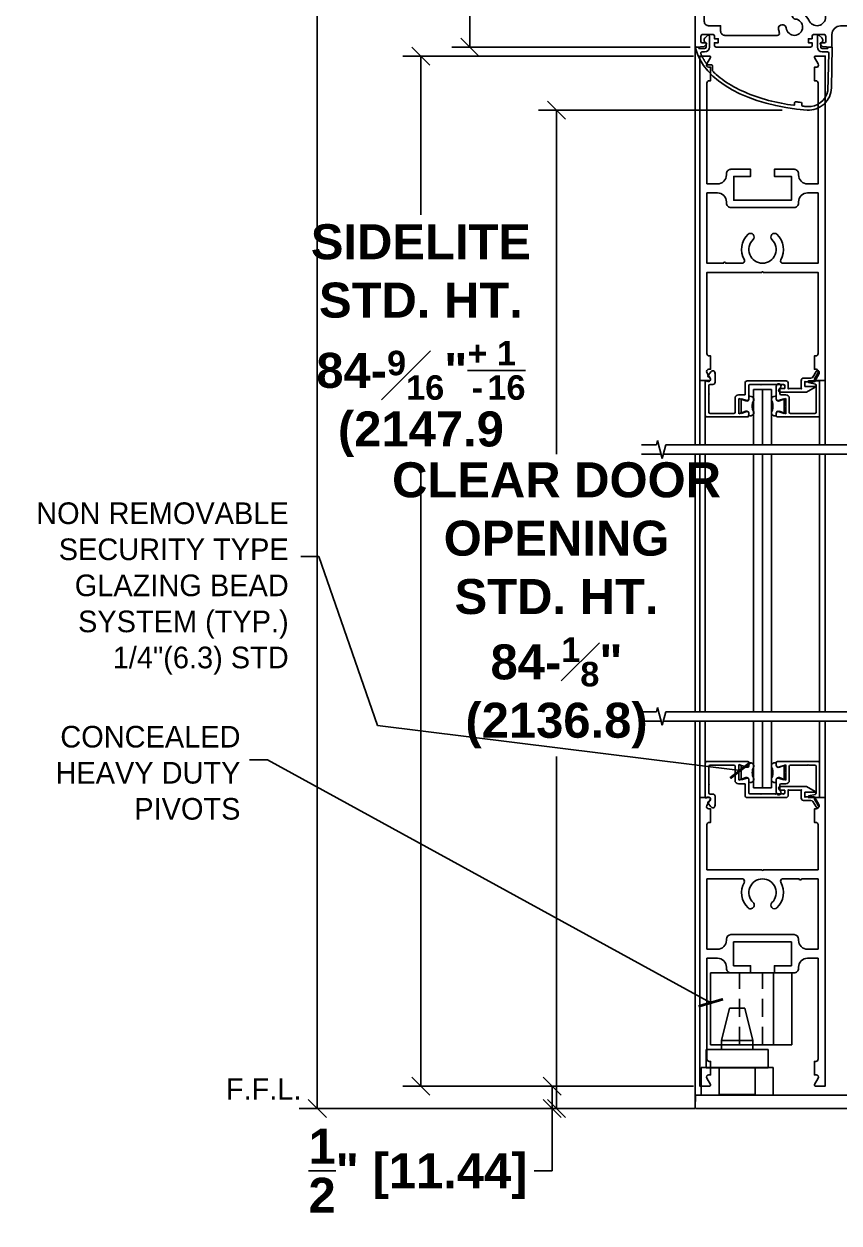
# Model space of a CAD drawing. Header units: inches. Extents: x -17070 to 527, y 504 to 2398.
# Drawn here: x -10381.35 to -10373.2, y 668.61 to 680.6 of the extents above; entities that cross this region are included whole.
import ezdxf

# ---------------------------------------------------------------- set-up
doc = ezdxf.new("R2010")
doc.units = ezdxf.units.IN
doc.linetypes.add('CENTER', pattern=[0.6, 0.375, -0.075, 0.075, -0.075])
doc.linetypes.add('DASHED2', pattern=[0.375, 0.25, -0.125])
for name, color, linetype in [('1', 2, 'Continuous'), ('GLASS', 3, 'Continuous'), ('GLBEAD', 7, 'Continuous'), ('NOTES', 6, 'Continuous'), ('OBJECT', 7, 'Continuous'), ('PAINT', 1, 'Continuous'), ('SHAPE', 3, 'Continuous')]:
    doc.layers.add(name, color=color, linetype=linetype)
doc.styles.add('ROMANC', font='arialbd.ttf', dxfattribs={"height": 0.35})
doc.dimstyles.get("Standard").update_dxf_attribs({"dimtxt": 0.18, "dimasz": 0.18, "dimexe": 0.18, "dimexo": 0.0625, "dimgap": 0.09, "dimtad": 0, "dimtih": 1, "dimtoh": 1, "dimzin": 0, "dimdsep": 46, "dimtxsty": 'ROMANC', "dimblk": 'ARCHTICK', "dimcen": 0.09, "dimclrd": 25, "dimclre": 25, "dimadec": 0, "dimazin": 0, "dimtfac": 1, "dimtofl": 0, "dimtmove": 0, "dimatfit": 3, "dimldrblk": 'ARCHTICK', "dimfxl": 1, "dimtolj": 1, "dimtzin": 0, "dimarcsym": 0})

# ---------------------------------------------------------------- blocks, each defined once
blk = doc.blocks.new('_OBLIQUE')
at = {"color": 0, "linetype": 'ByBlock'}
blk.add_line((-0.5, -0.5), (0.5, 0.5), dxfattribs=at)
blk = doc.blocks.new('*D158')
at = {"layer": 'DEFPOINTS', "color": 0}
for p in [(-10374.626, 683.793), (-10378.416, 669.756), (-10374.581, 669.756)]:
    blk.add_point(p, dxfattribs=at)
at = {"layer": 'NOTES', "color": 25, "lineweight": -2}
for p, q in [((-10374.688, 683.793), (-10378.596, 683.793)), ((-10378.416, 683.793), (-10378.416, 683.597)), ((-10378.416, 669.756), (-10378.416, 681.167)), ((-10374.644, 669.756), (-10378.596, 669.756))]:
    blk.add_line(p, q, dxfattribs=at)
at = {"layer": 'NOTES', "color": 25, "lineweight": -2, "xscale": 0.18, "yscale": 0.18, "zscale": 0.18}
for p, rotation in [((-10378.416, 683.793), 90), ((-10378.416, 669.756), 270)]:
    blk.add_blockref('_OBLIQUE', p, dxfattribs=dict(at, rotation=rotation))
at = {"layer": 'NOTES', "color": 0, "insert": (-10378.416, 682.382), "char_height": 0.35, "attachment_point": 5, "style": 'ROMANC'}
blk.add_mtext('\\A1;\\A1;O.F.H.\\PSTD.\\P89-{\\H0.7x;\\S3#4;}"\\P(2277.9)', dxfattribs=at)
blk = doc.blocks.new('_ARCHTICK')
at = {"color": 0, "linetype": 'ByBlock', "const_width": 0.15}
blk.add_lwpolyline([(-0.5, -0.5), (0.5, 0.5)], dxfattribs=at)
blk = doc.blocks.new('A$C78FB188A')
at = {"layer": 'PAINT'}
blk.add_lwpolyline([(0.908, 1.307), (0.563, 1.307, -0.414214), (0.538, 1.332), (0.538, 1.652, 0.414214), (0.513, 1.677), (0.463, 1.677, 0.414214), (0.438, 1.652), (0.438, 1.332, -0.414214), (0.413, 1.307), (0.185, 1.307, -0.414214), (0.125, 1.367), (0.125, 4.56, -0.414214), (0.185, 4.62), (0.413, 4.62, -0.414214), (0.438, 4.595), (0.438, 4.275, 0.414214), (0.463, 4.25), (0.513, 4.25, 0.414214), (0.538, 4.275), (0.538, 4.595, -0.414214), (0.563, 4.62), (0.924, 4.62, -0.414213), (0.983, 4.56), (0.983, 4.5, 0.174105), (1.03, 4.37, 1), (1.1, 4.427, -2.120583), (1.275, 4.427, 1), (1.345, 4.37, 0.10337), (1.384, 4.444), (2.067, 4.444, -0.414214), (2.097, 4.414), (2.097, 4.414, 0.414214), (2.127, 4.384), (2.197, 4.384, -0.414214), (2.216, 4.364), (2.216, 4.286, -0.414214), (2.197, 4.266), (2.149, 4.266, 0.668179), (2.141, 4.246), (2.181, 4.206), (2.331, 4.206), (2.37, 4.246, 0.668179), (2.362, 4.266), (2.315, 4.266, -0.414214), (2.295, 4.286), (2.295, 4.364, -0.414214), (2.315, 4.384), (2.381, 4.384, 0.414214), (2.411, 4.414, -0.414214), (2.441, 4.444), (2.85, 4.444, -0.414214), (2.88, 4.414), (2.88, 4.414, 0.414214), (2.91, 4.384), (2.98, 4.384, -0.414214), (3, 4.364), (3, 4.286, -0.414214), (2.98, 4.266), (2.933, 4.266, 0.668179), (2.925, 4.246), (2.965, 4.206), (3.114, 4.206), (3.154, 4.246, 0.668179), (3.146, 4.266), (3.099, 4.266, -0.414214), (3.079, 4.286), (3.079, 4.364, -0.414214), (3.099, 4.384), (3.233, 4.384, 0.242955), (3.225, 4.424, -2.120583), (3.4, 4.424, 0.242955), (3.392, 4.384), (3.522, 4.384, 0.088026), (3.552, 4.464), (3.683, 4.464, 0.088026), (3.712, 4.384), (3.768, 4.384, -0.414214), (3.788, 4.364), (3.788, 4.286, -0.414214), (3.768, 4.266), (3.721, 4.266, 0.668179), (3.712, 4.246), (3.752, 4.206), (3.868, 4.206), (3.868, 4.313, -0.812087), (3.944, 4.329), (4.03, 4.133, 0.297726), (4.085, 4.097), (4.395, 4.097, 0.414214), (4.41, 4.112), (4.41, 4.277, 1.589785), (4.345, 4.245), (4.345, 4.177), (4.101, 4.177), (3.98, 4.453, -0.541158), (4.008, 4.495), (4.056, 4.495, -0.414214), (4.086, 4.465), (4.086, 4.44, 0.414214), (4.101, 4.425), (4.15, 4.425, 0.414214), (4.165, 4.44), (4.165, 4.465, -0.414214), (4.195, 4.495), (4.301, 4.495, -0.211832), (4.485, 4.475, 0.578848), (4.5, 4.483), (4.5, 4.645, 0.414214), (4.47, 4.675), (4.43, 4.675, 0.414214), (4.4, 4.645), (4.4, 4.62, -0.414214), (4.38, 4.6), (3.913, 4.6, -0.414214), (3.893, 4.62), (3.893, 4.66, -0.414214), (3.913, 4.68), (4.081, 4.68, 0.414214), (4.101, 4.7), (4.101, 4.73, 0.414214), (4.081, 4.75), (3.864, 4.75, -1), (3.784, 4.75), (3.733, 4.75, 0.57735), (3.72, 4.728), (3.784, 4.617, -0.57735), (3.771, 4.594), (3.539, 4.594, 0.310469), (3.312, 4.75), (3.116, 4.75, -1), (3.036, 4.75), (2.983, 4.75, 0.57735), (2.97, 4.728), (3.034, 4.617, -0.57735), (3.021, 4.594), (2.229, 4.594, -0.57735), (2.216, 4.617), (2.28, 4.728, 0.57735), (2.267, 4.75), (2.213, 4.75, -1), (2.133, 4.75), (2.08, 4.75, 0.57735), (2.067, 4.728), (2.131, 4.617, -0.57735), (2.118, 4.594), (1.479, 4.594, -0.57735), (1.466, 4.617), (1.53, 4.728, 0.57735), (1.517, 4.75), (1.464, 4.75, -1), (1.384, 4.75), (0.02, 4.75, 0.414214), (0, 4.73), (0, 0.015, 0.438212), (0.016, 0), (0.123, 0.009), (0.154, 0.04, 0.668179), (0.145, 0.06), (0.094, 0.06, -0.414213), (0.079, 0.075), (0.079, 0.146, -0.414214), (0.109, 0.176), (0.237, 0.176, -0.414214), (0.267, 0.146), (0.267, 0.116), (0.318, 0.116), (0.318, 0.06), (0.267, 0.06), (0.267, 0.02, 0.414214), (0.287, 0), (1.6, 0, 0.414214), (1.62, 0.02), (1.62, 0.06), (1.569, 0.06), (1.569, 0.116), (1.62, 0.116), (1.62, 0.146, -0.414214), (1.65, 0.176), (1.778, 0.176, -0.414214), (1.808, 0.146), (1.808, 0.075, -0.414213), (1.793, 0.06), (1.741, 0.06, 0.668179), (1.733, 0.04), (1.764, 0.009), (1.874, 0), (1.894, 0), (1.894, 0.173, -0.414214), (2.014, 0.293), (2.594, 0.293, 0.414214), (2.624, 0.323), (2.624, 0.441, 0.414214), (2.614, 0.451), (2.584, 0.451, 0.414214), (2.574, 0.441), (2.574, 0.393, -0.414214), (2.564, 0.383), (2.533, 0.383, -0.414214), (2.523, 0.393), (2.523, 0.441, 0.414214), (2.513, 0.451), (2.465, 0.451, 0.206755), (2.458, 0.448, -2.520975), (2.458, 0.604, 0.206755), (2.465, 0.601), (2.513, 0.601, 0.414214), (2.523, 0.611), (2.523, 0.659, -0.414214), (2.533, 0.669), (2.564, 0.669, -0.414214), (2.574, 0.659), (2.574, 0.611, 0.414214), (2.584, 0.601), (2.614, 0.601, 0.414214), (2.624, 0.611), (2.624, 0.699, 0.414214), (2.594, 0.729), (2.45, 0.729), (2.45, 0.797), (2.41, 0.837, 0.668179), (2.39, 0.828), (2.39, 0.76), (2.256, 0.76), (2.256, 0.732, 0.268191), (2.137, 0.526, -0.959676), (1.957, 0.533), (1.957, 1.27, -0.414214), (2.077, 1.39), (2.449, 1.39), (2.449, 1.726), (2.371, 1.726), (2.371, 1.551), (1.662, 1.551), (1.662, 1.726), (1.334, 1.726, 0.121344), (1.246, 1.684, 0.500868), (1.249, 1.612), (1.249, 1.612, 0.33246), (1.303, 1.614, -2.106685), (1.303, 1.438, 0.33246), (1.249, 1.44), (1.249, 1.44, 0.500868), (1.246, 1.368, 0.062582), (1.289, 1.341, -0.291892), (1.298, 1.327), (1.298, 1.322, -0.414214), (1.283, 1.307), (0.938, 1.307), (0.923, 1.292)], format="xyb", close=True, dxfattribs=at)
at = {"layer": 'SHAPE', "color": 1}
blk.add_lwpolyline([(1.262, 0.265, 0.386399), (1.217, 0.306), (1.198, 0.306, 0.439637), (1.154, 0.257, 0.063469), (1.165, 0.202, -0.517548), (1.137, 0.162), (0.412, 0.162, -0.414214), (0.352, 0.222), (0.352, 0.296), (0.185, 0.296, -0.414214), (0.125, 0.356), (0.125, 1.147, -0.414214), (0.185, 1.207), (1.507, 1.207, 0.419182), (1.567, 1.268, -1.008503), (1.807, 1.27), (1.807, 0.416, -0.833429), (1.575, 0.373, 0.26349), (1.394, 0.497, 0.439637), (1.345, 0.453), (1.345, 0.434, 0.386399), (1.386, 0.389, -2.120583)], format="xyb", close=True, dxfattribs=at)
blk = doc.blocks.new('*D159')
at = {"layer": 'DEFPOINTS', "color": 0}
for p in [(-10374.595, 680.279), (-10377.381, 669.981), (-10374.739, 669.981)]:
    blk.add_point(p, dxfattribs=at)
at = {"layer": 'NOTES', "color": 25, "lineweight": -2}
for p, q in [((-10374.658, 680.279), (-10377.561, 680.279)), ((-10377.381, 680.279), (-10377.381, 678.69)), ((-10377.381, 669.981), (-10377.381, 676.178)), ((-10374.802, 669.981), (-10377.561, 669.981))]:
    blk.add_line(p, q, dxfattribs=at)
at = {"layer": 'NOTES', "color": 25, "lineweight": -2, "xscale": 0.18, "yscale": 0.18, "zscale": 0.18}
for p, rotation in [((-10377.381, 680.279), 90), ((-10377.381, 669.981), 270)]:
    blk.add_blockref('_OBLIQUE', p, dxfattribs=dict(at, rotation=rotation))
at = {"layer": 'NOTES', "color": 0, "insert": (-10377.381, 677.434), "char_height": 0.35, "attachment_point": 5, "style": 'ROMANC'}
blk.add_mtext('\\A1;\\A1;SIDELITE\\PSTD. HT.\\P84-{\\H0.7x;\\S9#16;}"{\\H0.7x;\\S+/-;\\S1/16;\\P}(2147.9', dxfattribs=at)
blk = doc.blocks.new('*D160')
at = {"layer": 'DEFPOINTS', "color": 0}
for p in [(-10373.709, 679.738), (-10376.026, 669.756), (-10374.639, 669.756)]:
    blk.add_point(p, dxfattribs=at)
at = {"layer": 'NOTES', "color": 25, "lineweight": -2}
for p, q in [((-10373.772, 679.738), (-10376.206, 679.738)), ((-10376.026, 679.738), (-10376.026, 676.298)), ((-10376.026, 669.756), (-10376.026, 673.278)), ((-10374.702, 669.756), (-10376.206, 669.756))]:
    blk.add_line(p, q, dxfattribs=at)
at = {"layer": 'NOTES', "color": 25, "lineweight": -2, "xscale": 0.18, "yscale": 0.18, "zscale": 0.18}
for p, rotation in [((-10376.026, 679.738), 90), ((-10376.026, 669.756), 270)]:
    blk.add_blockref('_OBLIQUE', p, dxfattribs=dict(at, rotation=rotation))
at = {"layer": 'NOTES', "color": 0, "insert": (-10376.026, 674.788), "char_height": 0.35, "attachment_point": 5, "style": 'ROMANC'}
blk.add_mtext('\\A1;\\A1;CLEAR DOOR\\POPENING\\PSTD. HT.\\P84-{\\H0.7x;\\S1#8;}"\\P(2136.8)', dxfattribs=at)
blk = doc.blocks.new('*D161')
at = {"layer": 'DEFPOINTS', "color": 0}
for p in [(-10374.595, 669.981), (-10376.07, 669.756), (-10374.617, 669.756)]:
    blk.add_point(p, dxfattribs=at)
at = {"layer": 'NOTES', "color": 25, "lineweight": -2}
for p, q in [((-10374.658, 669.981), (-10376.25, 669.981)), ((-10376.07, 669.981), (-10376.07, 669.756)), ((-10374.679, 669.756), (-10376.25, 669.756)), ((-10376.07, 669.756), (-10376.07, 669.135)), ((-10376.07, 669.135), (-10376.25, 669.135))]:
    blk.add_line(p, q, dxfattribs=at)
at = {"layer": 'NOTES', "color": 25, "lineweight": -2, "xscale": 0.18, "yscale": 0.18, "zscale": 0.18}
for p, rotation in [((-10376.07, 669.981), 90), ((-10376.07, 669.756), 270)]:
    blk.add_blockref('_OBLIQUE', p, dxfattribs=dict(at, rotation=rotation))
at = {"layer": 'NOTES', "color": 0, "insert": (-10377.41, 669.135), "char_height": 0.35, "attachment_point": 5, "style": 'ROMANC'}
blk.add_mtext('\\A1;{\\H1.000000x;\\S1/2;}" [11.44]', dxfattribs=at)
blk = doc.blocks.new('A$C3A2D589E')
at = {"layer": 'PAINT', "color": 1, "linetype": 'Continuous'}
for p, q in [((1.74, 4), (1.604, 4)), ((1.74, 2), (1.74, 4)), ((1.74, 0), (1.74, 2)), ((1.604, 0), (1.74, 0))]:
    blk.add_line(p, q, dxfattribs=at)
blk.add_arc((1.604, 3.985), 0.015, 90, 150, dxfattribs=at)
at = {"layer": 'SHAPE', "color": 1}
for p, q in [((0.1, 1.999), (0.1, 2.873)), ((0.1, 2.873), (0.591, 2.873)), ((1.149, 2.873), (1.379, 2.873)), ((1.409, 2.873), (1.64, 2.873)), ((1.64, 2.873), (1.64, 1.999)), ((0.1, 1.897), (0.1, 1.999)), ((0.37, 2.038), (0.37, 2.022)), ((1.308, 2.1), (0.432, 2.1)), ((1.37, 2.022), (1.37, 2.038)), ((1.64, 1.999), (1.64, 1.897)), ((0.245, 1.897), (0.1, 1.897)), ((1.64, 1.897), (1.495, 1.897))]:
    blk.add_line(p, q, dxfattribs=at)
blk.add_lwpolyline([(1.614, 3.844), (1.589, 3.844), (1.589, 3.657), (1.609, 3.657, -0.414214), (1.64, 3.626), (1.64, 3), (0.88, 3, -1), (0.86, 3), (0.1, 3), (0.1, 3.626, -0.414214), (0.131, 3.657), (0.151, 3.657), (0.151, 3.844), (0.126, 3.844, -0.57735), (0.099, 3.89), (0.149, 3.977, 0.57735), (0.136, 4), (0, 4), (0, 2), (0, 0), (0.136, 0, 0.57735), (0.149, 0.022), (0.099, 0.109, -0.57735), (0.126, 0.156), (0.151, 0.156), (0.151, 0.343), (0.131, 0.343, -0.414214), (0.1, 0.374), (0.1, 1.773), (0.245, 1.773, -0.413386), (0.37, 1.647), (0.37, 1.632, 0.414214), (0.432, 1.57), (0.705, 1.57), (0.705, 1.67), (0.47, 1.67), (0.47, 2), (1.27, 2), (1.27, 1.67), (1.035, 1.67), (1.035, 1.57), (1.308, 1.57, 0.414214), (1.37, 1.632), (1.37, 1.647, -0.413386), (1.495, 1.773), (1.64, 1.773), (1.64, 0.374, -0.414214), (1.609, 0.343), (1.589, 0.343), (1.589, 0.156), (1.614, 0.156, -0.57735), (1.641, 0.109), (1.591, 0.022, 0.57735), (1.604, 0), (1.74, 0), (1.74, 2), (1.74, 4), (1.604, 4, 0.57735), (1.591, 3.977), (1.641, 3.89, -0.57735)], format="xyb", close=True, dxfattribs=at)
for centre, radius, start, end in [((0.87, 2.683), 0.29, 150.3087, 226.5675), ((0.591, 2.842), 0.031, 330.3087, 90), ((0.87, 2.683), 0.19, 313.4325, 226.5675), ((0.87, 2.683), 0.29, 313.4325, 29.6913), ((1.149, 2.842), 0.031, 90, 209.6913), ((1.394, 2.873), 0.015, 180, 0), ((0.705, 2.509), 0.05, 226.5675, 46.5675), ((1.035, 2.509), 0.05, 133.4325, 313.4325), ((0.245, 2.022), 0.125, 270, 0), ((0.432, 2.038), 0.062, 90, 180), ((1.308, 2.038), 0.062, 0, 90), ((1.495, 2.022), 0.125, 180, 270)]:
    blk.add_arc(centre, radius, start, end, dxfattribs=at)
blk = doc.blocks.new('A$C597A382A')
at = {"layer": '1', "color": 4}
for p, q in [((0, 1), (1.125, 1)), ((0, 0), (0, 1)), ((0.87, 0), (0.87, 1)), ((1.125, 1), (1.125, 0)), ((0, 0), (0.399, 0)), ((0.399, 0), (0.87, 0)), ((1.125, 0), (0.87, 0))]:
    blk.add_line(p, q, dxfattribs=at)
at = {"layer": '1', "color": 4, "linetype": 'DASHED2'}
for p, q in [((0.399, 0), (0.399, 1)), ((0.719, 0), (0.719, 1))]:
    blk.add_line(p, q, dxfattribs=at)
blk = doc.blocks.new('A$C008C3ACE')
at = {"color": 0}
for p, q in [((0.322, 1.2), (0.214, 0.75)), ((0.322, 1.2), (0.538, 1.2)), ((0.538, 1.2), (0.646, 0.75)), ((0.214, 0.75), (0.214, 0.625)), ((0.646, 0.75), (0.214, 0.75)), ((0.646, 0.625), (0.646, 0.75)), ((0, 0.625), (0.86, 0.625)), ((0, 0.625), (0, 0.372)), ((0.214, 0.625), (0.646, 0.625)), ((0.86, 0.625), (0.86, 0.372))]:
    blk.add_line(p, q, dxfattribs=at)
at = {"layer": '1', "color": 0}
for p, q in [((0.86, 0.372), (0, 0.372)), ((0.182, 0), (0.182, 0.372)), ((0.678, 0), (0.678, 0.372)), ((0.182, 0), (0.678, 0))]:
    blk.add_line(p, q, dxfattribs=at)
blk = doc.blocks.new('A$C2CCF2598')
at = {"color": 1}
for p, q in [((1.569, 0.5), (1.435, 0.5)), ((0.984, 0.251), (0.984, 0.428)), ((1.034, 0.323), (1.034, 0.401)), ((1.43, 0.477), (1.525, 0.454)), ((1.534, 0.065), (1.534, 0.44)), ((1.584, 0.015), (1.584, 0.485)), ((1.027, 0.222), (1.114, 0.258)), ((1.117, 0.308), (1.049, 0.308)), ((1.114, 0.155), (1.114, 0.258)), ((1.164, 0.065), (1.164, 0.261)), ((0.984, 0.015), (0.984, 0.049)), ((1.027, 0.078), (1.114, 0.043)), ((1.114, 0.043), (1.114, 0.145)), ((1.419, 0.05), (1.179, 0.05)), ((1.519, 0.05), (1.429, 0.05)), ((1.569, 0), (0.999, 0))]:
    blk.add_line(p, q, dxfattribs=at)
for centre, radius, start, end in [((1.435, 0.488), 0.012, 90, 245.556), ((1.569, 0.485), 0.015, 0, 90), ((1.017, 0.428), 0.0325, 302.579, 180), ((1.519, 0.44), 0.015, 0, 65.556), ((1.015, 0.251), 0.031, 180, 292.2455), ((1.049, 0.323), 0.015, 180, 270), ((1.117, 0.261), 0.047, 0, 90), ((1.015, 0.049), 0.031, 68.3183, 180), ((0.999, 0.015), 0.015, 180, 270), ((1.114, 0.15), 0.005, 270, 90), ((1.179, 0.065), 0.015, 180, 270), ((1.424, 0.05), 0.005, 180, 0), ((1.519, 0.065), 0.015, 270, 0), ((1.569, 0.015), 0.015, 270, 0)]:
    blk.add_arc(centre, radius, start, end, dxfattribs=at)
at = {"layer": 'OBJECT', "color": 1}
for p, q in [((0.015, 0.501), (0.026, 0.495)), ((0.036, 0.572), (0.077, 0.625)), ((0.04, 0.559), (0.057, 0.549)), ((0.135, 0.481), (0.135, 0.609)), ((1.119, 0.499), (0.581, 0.499)), ((1.33, 0.508), (1.33, 0.394)), ((1.464, 0.539), (1.361, 0.539)), ((1.534, 0.628), (1.491, 0.554)), ((1.577, 0.603), (1.511, 0.489)), ((0, 0.493), (0, 0.015)), ((0.05, 0.435), (0.05, 0.313)), ((0.104, 0.45), (0.065, 0.45)), ((0.55, 0.468), (0.55, 0.308)), ((0.603, 0.434), (0.603, 0.266)), ((1.085, 0.449), (0.618, 0.449)), ((1.1, 0.394), (1.04, 0.394)), ((1.401, 0.344), (1.04, 0.344)), ((1.1, 0.434), (1.1, 0.394)), ((1.15, 0.468), (1.15, 0.394)), ((1.33, 0.394), (1.15, 0.394)), ((1.38, 0.489), (1.38, 0.424)), ((1.511, 0.489), (1.38, 0.489)), ((1.521, 0.424), (1.38, 0.424)), ((1.524, 0.415), (1.401, 0.344)), ((0.05, 0.303), (0.05, 0.065)), ((0.412, 0.261), (0.412, 0.065)), ((0.55, 0.308), (0.459, 0.308)), ((0.465, 0.258), (0.465, 0.042)), ((0.561, 0.222), (0.465, 0.257)), ((0.603, 0.266), (0.603, 0.251)), ((0.397, 0.05), (0.065, 0.05)), ((0.561, 0.078), (0.465, 0.042)), ((0.603, 0.049), (0.603, 0.015)), ((0.015, 0), (0.588, 0))]:
    blk.add_line(p, q, dxfattribs=at)
at = {"layer": 'OBJECT', "color": 1, "linetype": 'ByBlock'}
for p, q in [((0.958, 0.449), (0.74, 0.449)), ((1.031, 0.449), (0.977, 0.449)), ((1.066, 0.449), (1.055, 0.449)), ((1.066, 0.449), (1.055, 0.449))]:
    blk.add_line(p, q, dxfattribs=at)
at = {"layer": 'OBJECT', "color": 1}
for centre, radius, start, end in [((0.01, 0.493), 0.01, 60, 180), ((0.041, 0.522), 0.031, 241.8784, 58.1216), ((0.045, 0.567), 0.01, 150, 240), ((0.104, 0.609), 0.031, 0, 150), ((0.581, 0.468), 0.031, 90, 180), ((1.119, 0.468), 0.031, 0, 90), ((1.361, 0.508), 0.031, 90, 180), ((1.464, 0.57), 0.031, 270, 330), ((1.555, 0.616), 0.025, 330, 150), ((0.065, 0.435), 0.015, 90, 180), ((0.104, 0.481), 0.031, 270, 0), ((0.618, 0.434), 0.015, 90, 180), ((1.04, 0.369), 0.025, 90, 270), ((1.085, 0.434), 0.015, 0, 90), ((1.521, 0.419), 0.005, 300, 90), ((0.05, 0.308), 0.005, 90, 270), ((0.459, 0.261), 0.047, 90, 180), ((0.572, 0.251), 0.031, 249.7144, 0), ((0.015, 0.015), 0.015, 180, 270), ((0.065, 0.065), 0.015, 180, 270), ((0.397, 0.065), 0.015, 270, 0), ((0.572, 0.049), 0.031, 347.8966, 110.2856), ((0.588, 0.015), 0.015, 270, 0)]:
    blk.add_arc(centre, radius, start, end, dxfattribs=at)
at = {"layer": 'OBJECT', "color": 1, "linetype": 'ByBlock'}
for p in [(0.01, 0.503), (0.135, 0.603), (0.135, 0.603), (1.33, 0.508), (0, 0.487), (0, 0.487), (0, 0.487), (0, 0.487), (0.77, 0.449), (0.977, 0.449), (1.04, 0.394), (1.04, 0.394), (1.085, 0.449), (1.085, 0.449), (1.085, 0.449), (1.085, 0.449), (1.085, 0.449), (1.1, 0.434), (1.15, 0.394), (1.15, 0.394), (1.15, 0.394), (1.15, 0.394), (1.15, 0.394), (1.15, 0.394), (1.15, 0.394), (1.15, 0.394), (1.33, 0.394), (1.38, 0.489), (1.491, 0.489), (1.521, 0.424), (1.521, 0.424), (1.524, 0.415), (0.05, 0.317), (0.05, 0.317), (0, 0.019), (0.6, 0.028), (0.6, 0.028), (0.6, 0.028), (0.6, 0.019)]:
    blk.add_point(p, dxfattribs=at)
blk = doc.blocks.new('GLBEAD')
at = {"layer": 'GLBEAD'}
for p, q in [((-0.108666, 0.197696), (-0.108666, 0.231058)), ((0, 0.202851), (-0.083039, 0.178504)), ((0, 0), (0, 0.202851)), ((-0.108666, 0.003748), (-0.108666, -0.028207)), ((0, 0), (-0.08334, 0.023026))]:
    blk.add_line(p, q, dxfattribs=at)
for centre, radius, start, end in [((-0.131465, 0.190887), 0.04619, 60.422859, 228.483357), ((-0.088666, 0.197696), 0.02, 180, 286.341521), ((-0.131465, 0.011965), 0.04619, 131.516643, 299.577141), ((-0.464744, 0.092293), 0.309356, 1.519612, 11.941172), ((-0.464744, 0.110558), 0.309356, 348.058828, 358.480388), ((-0.088666, 0.003748), 0.02, 74.555218, 180)]:
    blk.add_arc(centre, radius, start, end, dxfattribs=at)
blk = doc.blocks.new('A$C0287639B')
at = {"layer": 'OBJECT'}
for p, q in [((0.279, 0.196), (0.32, 0.233)), ((0.34, 0.069), (0.34, 0.224)), ((1.836, 0.224), (1.836, 0.07)), ((1.856, 0.233), (1.897, 0.196)), ((0.194, 0.07), (0.159, 0.07)), ((0.273, 0.05), (0.194, 0.05)), ((0.24, 0.003), (0.273, 0.003)), ((0.293, 0.07), (0.293, 0.129)), ((1.883, 0.129), (1.883, 0.07)), ((1.982, 0.05), (1.903, 0.05)), ((1.974, 0.003), (1.903, 0.003)), ((2.041, 0.07), (1.982, 0.07)), ((1.982, 0.07), (1.982, 0.05)), ((2.041, 0.07), (2.03, -0.494)), ((1.979, -0.535), (1.994, -0.017)), ((0.371, -0.179), (0.311, -0.179)), ((0.383, -0.191), (0.383, -0.262)), ((1.521, -0.701), (1.521, -0.725)), ((1.62, -0.709), (1.62, -0.739))]:
    blk.add_line(p, q, dxfattribs=at)
at = {"layer": 'OBJECT', "linetype": 'CENTER'}
blk.add_line((0.194, 0.07), (0.194, 0.05), dxfattribs=at)
at = {"layer": 'OBJECT'}
for centre, radius, start, end in [((0.304, 0.167), 0.0394, 130.9068, 252.5424), ((0.328, 0.224), 0.0118, 0, 130.9068), ((1.848, 0.224), 0.0118, 49.0932, 180), ((1.871, 0.167), 0.0394, 287.4576, 49.0932), ((0.159, 0.058), 0.0118, 90, 192.3351), ((0.273, 0.07), 0.0669, 270, 0), ((0.273, 0.07), 0.0197, 270, 0), ((1.903, 0.07), 0.0669, 180, 270), ((1.903, 0.07), 0.0197, 180, 270), ((1.974, -0.017), 0.0197, 0, 90), ((0.371, -0.191), 0.0118, 0, 90), ((1.715, -0.489), 0.315, 266.1586, 358.9292), ((1.715, -0.489), 0.268, 266.1586, 349.9404), ((1.51, -0.725), 0.0118, 262.5706, 360), ((1.533, -0.701), 0.0118, 82.9237, 180), ((1.608, -0.709), 0.0118, 360, 84.3678), ((1.632, -0.739), 0.0118, 180, 264.9043)]:
    blk.add_arc(centre, radius, start, end, dxfattribs=at)
at = {"layer": 'OBJECT', "linetype": 'CENTER'}
blk.add_arc((0.24, -0.017), 0.0197, 90, 202.0565, dxfattribs=at)
at = {"layer": 'OBJECT'}
blk.add_ellipse((1.907, 0.174), major_axis=(1.772, 0), ratio=0.555556, start_param=-3.020698, end_param=-1.691077, dxfattribs=at)
at = {"layer": 'OBJECT', "linetype": 'CENTER'}
blk.add_open_spline([(0.222, -0.024), (0.235, -0.057), (0.252, -0.09), (0.284, -0.141), (0.297, -0.16), (0.311, -0.179)], degree=3, knots=[-2.9141697, -2.9141697, -2.9141697, -2.9141697, -2.7990943, -2.7990943, -2.7337121, -2.7337121, -2.7337121, -2.7337121], dxfattribs=at)
at = {"layer": 'OBJECT'}
blk.add_open_spline([(0.383, -0.262), (0.399, -0.278), (0.416, -0.294), (0.502, -0.371), (0.584, -0.429), (0.771, -0.532), (0.875, -0.578), (1.099, -0.656), (1.217, -0.687), (1.394, -0.72), (1.451, -0.73), (1.508, -0.737)], degree=3, knots=[-2.6357705, -2.6357705, -2.6357705, -2.6357705, -2.5774908, -2.5774908, -2.3558873, -2.3558873, -2.1342838, -2.1342838, -1.9126803, -1.9126803, -1.8078177, -1.8078177, -1.8078177, -1.8078177], dxfattribs=at)
for points in [[(1.535, -0.689), (1.56, -0.692), (1.584, -0.695), (1.609, -0.697)], [(1.631, -0.75), (1.653, -0.752), (1.675, -0.754), (1.697, -0.756)]]:
    blk.add_open_spline(points, degree=3, dxfattribs=at)
blk = doc.blocks.new('A$C581C16DB')
at = {"layer": 'SHAPE'}
for points in [[(0.027, -1.768), (0.027, -0.369, -0.414214), (0.058, -0.338), (0.078, -0.338), (0.078, -0.151), (0.052, -0.151, -0.57735), (0.026, -0.104), (0.076, -0.017, 0.57735), (0.063, 0.005), (-0.073, 0.005), (-0.073, -4.495), (0.063, -4.495, 0.57735), (0.076, -4.472), (0.026, -4.385, -0.57735), (0.052, -4.339), (0.078, -4.339), (0.078, -4.152), (0.058, -4.152, -0.414214), (0.027, -4.121), (0.027, -2.995), (0.787, -2.995, -1), (0.807, -2.995), (1.567, -2.995), (1.567, -4.121, -0.414214), (1.536, -4.152), (1.516, -4.152), (1.516, -4.339), (1.541, -4.339, -0.57735), (1.568, -4.385), (1.518, -4.472, 0.57735), (1.531, -4.495), (1.667, -4.495), (1.667, 0.005), (1.531, 0.005, 0.57735), (1.518, -0.017), (1.568, -0.104, -0.57735), (1.541, -0.151), (1.516, -0.151), (1.516, -0.338), (1.536, -0.338, -0.414214), (1.567, -0.369), (1.567, -1.768), (1.422, -1.768, -0.413386), (1.297, -1.642), (1.297, -1.627, 0.414214), (1.235, -1.565), (0.962, -1.565), (0.962, -1.665), (1.197, -1.665), (1.197, -1.995), (0.397, -1.995), (0.397, -1.665), (0.632, -1.665), (0.632, -1.565), (0.359, -1.565, 0.414214), (0.297, -1.627), (0.297, -1.642, -0.413386), (0.172, -1.768)], [(0.666, -2.54, 1), (0.597, -2.467, 0.345591), (0.545, -2.822, -0.575556), (0.518, -2.868), (0.287, -2.868, 1), (0.257, -2.868), (0.027, -2.868), (0.027, -1.994), (0.027, -1.892), (0.172, -1.892, -0.414214), (0.297, -2.017), (0.297, -2.033, 0.414214), (0.359, -2.095), (1.235, -2.095, 0.414214), (1.297, -2.033), (1.297, -2.017, -0.414214), (1.422, -1.892), (1.567, -1.892), (1.567, -1.994), (1.567, -2.868), (1.076, -2.868, -0.575556), (1.049, -2.822, 0.345591), (0.996, -2.467, 1), (0.927, -2.54, -2.510814)]]:
    blk.add_lwpolyline(points, format="xyb", close=True, dxfattribs=at)
blk = doc.blocks.new('*D166')
at = {"layer": 'DEFPOINTS', "color": 0}
for p in [(-10376.892, 683.793), (-10374.626, 683.793), (-10374.628, 680.369)]:
    blk.add_point(p, dxfattribs=at)
at = {"layer": 'NOTES', "color": 25, "lineweight": -2}
for p, q in [((-10374.688, 683.793), (-10377.072, 683.793)), ((-10374.691, 680.369), (-10377.072, 680.369))]:
    blk.add_line(p, q, dxfattribs=at)
at = {"layer": 'NOTES', "color": 25, "lineweight": -3}
for p, q in [((-10376.892, 683.793), (-10376.892, 683.709)), ((-10376.892, 680.369), (-10376.892, 682.137))]:
    blk.add_line(p, q, dxfattribs=at)
at = {"layer": 'NOTES', "color": 25, "lineweight": -3, "xscale": 0.18, "yscale": 0.18, "zscale": 0.18}
for p, rotation in [((-10376.892, 683.793), 90), ((-10376.892, 680.369), 270)]:
    blk.add_blockref('_OBLIQUE', p, dxfattribs=dict(at, rotation=rotation))
at = {"layer": 'NOTES', "color": 0, "insert": (-10376.892, 682.923), "char_height": 0.35, "attachment_point": 5, "style": 'ROMANC'}
blk.add_mtext('\\A1;6{\\H1.000000x;\\S3/4;}\\P[120.64]', dxfattribs=at)

msp = doc.modelspace()

# ---------------------------------------------------------------- linework, layer by layer
at = {"color": 0}
for p, q in [((-10374.58119, 670.16669), (-10373.86025, 670.16669)), ((-10374.58119, 669.89129), (-10374.58119, 670.16669)), ((-10373.86025, 670.16669), (-10373.86025, 669.89129)), ((-10373.86025, 669.75612), (-10374.58119, 669.75612))]:
    msp.add_line(p, q, dxfattribs=at)
for p, q in [((-10374.63903, 669.89129), (-10374.63912, 669.75612)), ((-10371.75526, 669.89129), (-10374.63903, 669.89129)), ((-10374.63903, 669.75612), (-10371.75526, 669.75612))]:
    msp.add_line(p, q)
at = {"layer": 'GLASS'}
for p, q in [((-10374.59503, 677.03472), (-10374.59503, 676.39194)), ((-10373.34059, 677.03472), (-10373.3406, 676.39194)), ((-10374.05709, 676.94567), (-10374.05709, 676.39194)), ((-10374.05709, 676.94567), (-10373.87684, 676.94567)), ((-10373.96754, 676.39194), (-10373.96754, 676.94567)), ((-10373.87684, 676.39194), (-10373.87684, 676.94567)), ((-10374.53927, 676.68179), (-10374.53927, 676.39194)), ((-10373.3972, 676.68179), (-10373.3972, 676.39194)), ((-10375.01711, 676.43518), (-10375.02822, 676.39176)), ((-10374.97009, 676.25701), (-10375.01711, 676.43518)), ((-10375.02822, 676.39176), (-10375.17636, 676.39176)), ((-10374.93368, 676.39176), (-10374.97009, 676.25701)), ((-10371.18098, 676.39176), (-10374.93368, 676.39176)), ((-10374.59503, 676.39194), (-10374.59503, 676.39176)), ((-10374.53927, 676.39194), (-10374.53927, 676.39176)), ((-10374.05709, 676.39194), (-10374.05709, 676.39176)), ((-10373.96754, 676.39194), (-10373.96754, 676.39176)), ((-10373.87684, 676.39194), (-10373.87684, 676.39176)), ((-10373.3972, 676.39194), (-10373.3972, 676.39176)), ((-10373.3406, 676.39191), (-10373.3406, 676.39176)), ((-10374.98081, 676.29764), (-10375.17636, 676.29764)), ((-10371.15554, 676.29764), (-10374.95911, 676.29764)), ((-10374.59503, 676.29764), (-10374.59503, 673.72363)), ((-10374.53927, 676.29764), (-10374.53927, 673.72363)), ((-10374.05709, 676.29764), (-10374.05709, 673.72363)), ((-10373.96754, 676.29764), (-10373.96754, 673.72363)), ((-10373.87684, 676.29764), (-10373.87684, 673.72363)), ((-10373.3972, 676.29764), (-10373.3972, 673.72363)), ((-10373.3406, 676.29764), (-10373.3406, 673.72363)), ((-10375.02822, 673.72363), (-10375.17636, 673.72363)), ((-10375.01711, 673.76705), (-10375.02822, 673.72363)), ((-10374.97009, 673.58888), (-10375.01711, 673.76705)), ((-10374.93368, 673.72363), (-10374.97009, 673.58888)), ((-10371.18098, 673.72363), (-10374.93368, 673.72363)), ((-10374.98081, 673.62951), (-10375.17636, 673.62951)), ((-10371.15554, 673.62951), (-10374.95911, 673.62951)), ((-10374.59503, 673.62951), (-10374.59503, 672.86518)), ((-10374.53927, 673.62951), (-10374.53927, 673.21336)), ((-10374.05709, 673.62951), (-10374.05709, 672.96299)), ((-10373.96754, 672.96299), (-10373.96754, 673.62951)), ((-10373.87684, 672.96299), (-10373.87684, 673.62951)), ((-10373.3972, 673.62951), (-10373.3972, 673.2167)), ((-10373.3406, 673.62951), (-10373.34061, 672.86518)), ((-10373.3406, 673.62951), (-10373.3406, 673.62948)), ((-10373.87684, 672.96299), (-10374.05709, 672.96299))]:
    msp.add_line(p, q, dxfattribs=at)
at = {"layer": 'NOTES'}
for p, q in [((-10374.64009, 680.37989), (-10374.63951, 676.39176)), ((-10374.6395, 676.29764), (-10374.63913, 673.72363)), ((-10374.63912, 673.62951), (-10374.63912, 669.75612)), ((-10375.20252, 669.75612), (-10376.24018, 669.75612))]:
    msp.add_line(p, q, dxfattribs=at)

# ---------------------------------------------------------------- block references
at = {"color": 2, "xscale": 0.7209412694610364, "yscale": 0.7209412694610364, "zscale": 0.7209412694610364}
msp.add_blockref('A$C0287639B', (-10374.74332, 680.3186), dxfattribs=at)
at = {"xscale": 0.7209412694610364, "yscale": 0.7209412694610364, "zscale": 0.7209412694610364}
msp.add_blockref('A$C581C16DB', (-10374.54227, 680.2753), dxfattribs=at)
at = {"layer": '1', "color": 0, "xscale": 0.7209412694610364, "yscale": 0.7209412694610364, "zscale": 0.7209412694610364}
for name, p in [('A$C78FB188A', (-10374.64009, 680.3689)), ('A$C2CCF2598', (-10374.53927, 676.67098)), ('A$C008C3ACE', (-10374.53073, 669.8967))]:
    msp.add_blockref(name, p, dxfattribs=at)
at = {"layer": '1', "color": 0, "xscale": -0.7209412694610364, "yscale": 0.7209412694610364, "zscale": 0.7209412694610364, "rotation": 180}
msp.add_blockref('A$C2CCF2598', (-10374.53927, 673.22554), dxfattribs=at)
at = {"layer": '1', "color": 1, "xscale": 0.7209412694610364, "yscale": 0.7209412694610364, "zscale": 0.7209412694610364}
msp.add_blockref('A$C3A2D589E', (-10374.59505, 669.98141), dxfattribs=at)
at = {"layer": '1', "color": 4, "xscale": 0.7209412694610364, "yscale": 0.7209412694610364, "zscale": 0.7209412694610364}
msp.add_blockref('A$C597A382A', (-10374.48619, 670.39235), dxfattribs=at)
at = {"layer": 'GLBEAD', "yscale": 0.7209412694610364, "zscale": 0.7209412694610364, "rotation": 180}
for p, xscale in [((-10374.18275, 676.85285), 0.7209412694610364), ((-10373.75164, 676.85285), -0.7209412694610364), ((-10374.18207, 673.18812), 0.7209412694610364), ((-10373.75164, 673.18812), -0.7209412694610364)]:
    msp.add_blockref('GLBEAD', p, dxfattribs=dict(at, xscale=xscale))

# ---------------------------------------------------------------- texts
at = {"layer": 'NOTES'}
msp.add_text('F.F.L.', height=0.216282, dxfattribs=at).set_placement((-10379.32957, 669.84436))
at = {"layer": 'NOTES', "insert": (-10378.70196, 674.0932), "char_height": 0.2162824, "width": 2.9481467, "attachment_point": 9}
msp.add_mtext('\\A1;NON REMOVABLE\\PSECURITY TYPE\\PGLAZING BEAD\\PSYSTEM (TYP.)\\P1/4"(6.3) STD', dxfattribs=at)
at = {"layer": 'NOTES', "insert": (-10379.18415, 673.11245), "char_height": 0.216282, "attachment_point": 6}
msp.add_mtext('CONCEALED \\PHEAVY DUTY\\PPIVOTS', dxfattribs=at)

# ---------------------------------------------------------------- dimensions: what is measured, and where the dimension line sits
at = {"layer": 'NOTES'}
for base, p1, p2, text, override, picture, middle in [((-10378.41587, 669.75612), (-10374.62567, 683.79337), (-10374.58119, 669.75612), '\\A1;O.F.H.\\PSTD.\\P89-{\\H0.7x;\\S3#4;}"\\P(2277.9)', {"dimlfac": 2, "dimlunit": 4, "dimblk1": 'OBLIQUE', "dimblk2": 'OBLIQUE', "dimsah": 1}, '*D158', (-10378.41587, 682.38182)), ((-10376.89233, 683.79337), (-10374.62839, 680.36911), (-10374.62567, 683.79337), '<>\\P[120.64]', {"dimtad": 0, "dimlfac": 2, "dimlunit": 5, "dimblk1": 'OBLIQUE', "dimblk2": 'OBLIQUE', "dimsah": 1, "dimlwd": 65533}, '*D166', (-10376.89233, 682.92308)), ((-10377.38139, 669.98141), (-10374.59503, 680.27896), (-10374.73924, 669.98141), '\\A1;SIDELITE\\PSTD. HT.\\P84-{\\H0.7x;\\S9#16;}"{\\H0.7x;\\S+/-;\\S1/16;\\P}(2147.9', {"dimlfac": 2, "dimlunit": 4, "dimblk1": 'OBLIQUE', "dimblk2": 'OBLIQUE', "dimsah": 1}, '*D159', (-10377.38139, 677.43446)), ((-10376.02618, 669.75612), (-10373.70932, 679.73778), (-10374.63912, 669.75612), '\\A1;CLEAR DOOR\\POPENING\\PSTD. HT.\\P84-{\\H0.7x;\\S1#8;}"\\P(2136.8)', {"dimlfac": 2, "dimlunit": 4, "dimblk1": 'OBLIQUE', "dimblk2": 'OBLIQUE', "dimsah": 1}, '*D160', (-10376.02618, 674.78771))]:
    dim = msp.add_linear_dim(base=base, p1=p1, p2=p2, angle=90, text=text, dimstyle='Standard', override=override, dxfattribs=at)
    dim.commit()
    dim.dimension.update_dxf_attribs({"geometry": picture, "text_midpoint": middle, "dimtype": 160})
dim = msp.add_linear_dim(base=(-10376.06974, 669.75612), p1=(-10374.59505, 669.98141), p2=(-10374.61684, 669.75612), angle=90, dimstyle='Standard', override={"dimlfac": 2, "dimlunit": 4, "dimblk1": 'OBLIQUE', "dimblk2": 'OBLIQUE', "dimsah": 1}, dxfattribs=at)
dim.commit()
dim.dimension.update_dxf_attribs({"geometry": '*D161', "text_midpoint": (-10377.41039, 669.13457), "dimtype": 160})

# ---------------------------------------------------------------- leaders
msp.add_leader([(-10374.19047, 673.1377), (-10377.81464, 673.58693), (-10378.40024, 675.27609), (-10378.58024, 675.27609)], dimstyle='Standard', override={"dimlfac": 2}, dxfattribs=at)
at = {"layer": 'NOTES', "annotation_type": 0, "has_hookline": 1, "hookline_direction": 1, "text_width": 2.16282}
msp.add_leader([(-10374.48481, 670.81441), (-10378.91415, 673.24222), (-10379.09415, 673.24222)], dimstyle='Standard', override={"dimgap": 0.09, "dimtad": 0, "dimlfac": 2}, dxfattribs=at)

doc.saveas('drawing.dxf')
